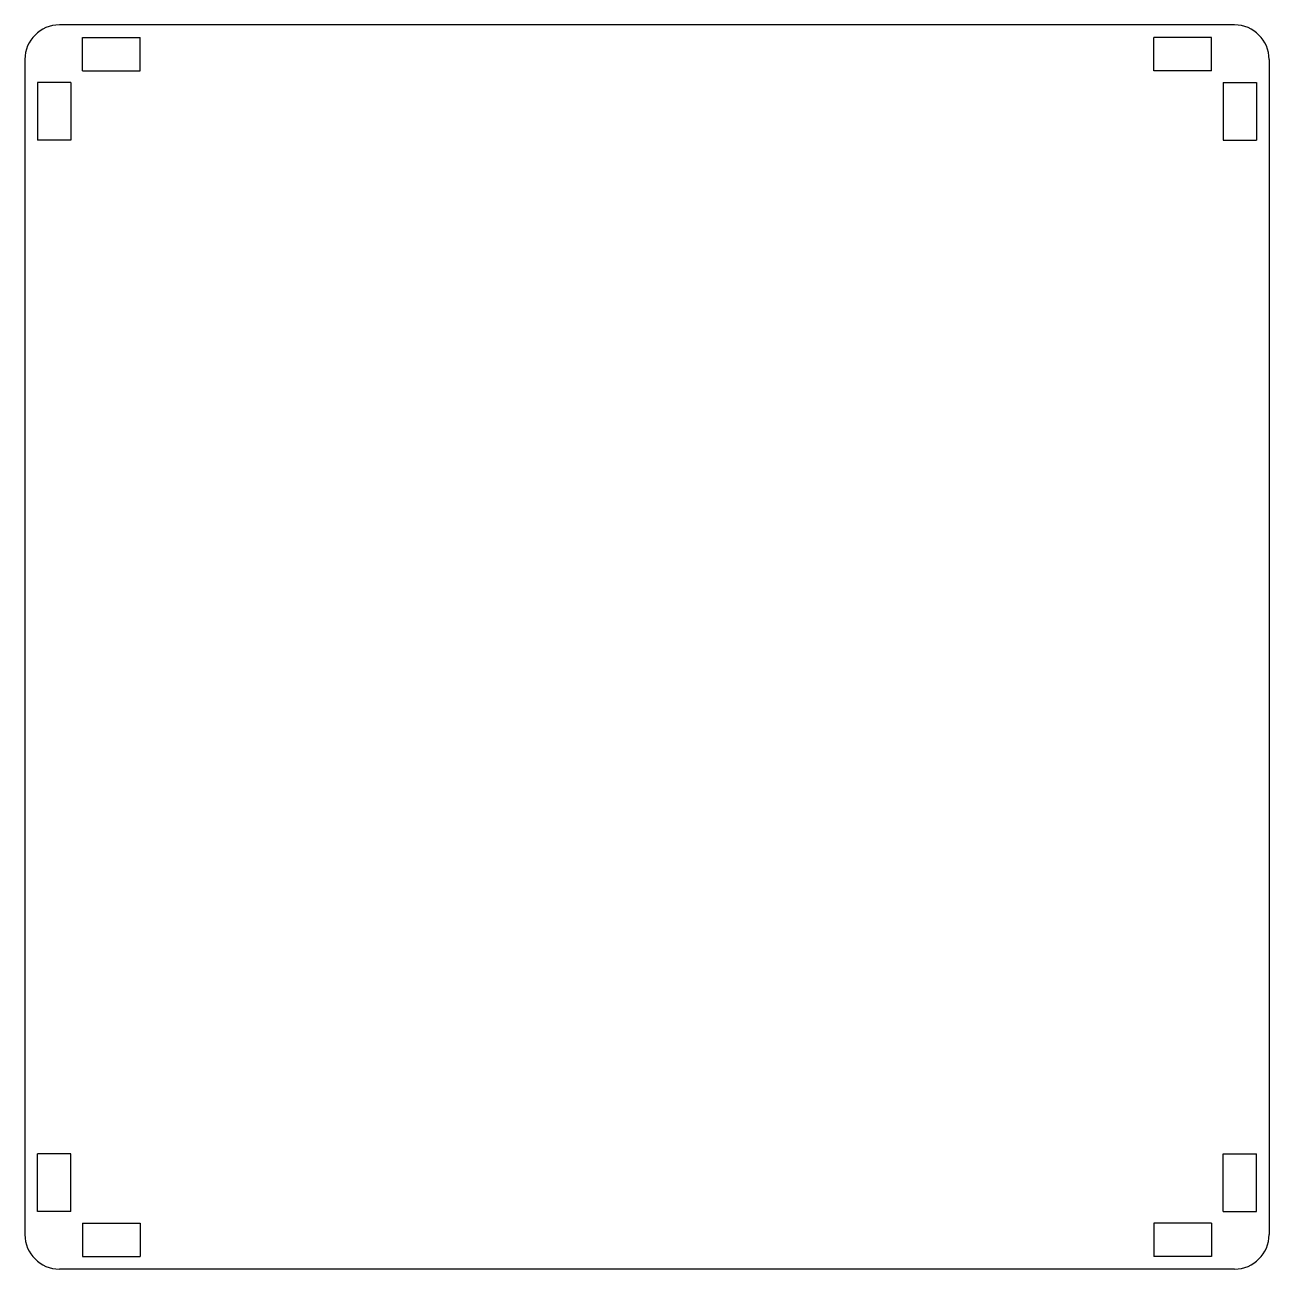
# Model space of a CAD drawing. Header units: millimetres. Extents: x -4 to 104, y -4 to 104.
import ezdxf

# ---------------------------------------------------------------- set-up
doc = ezdxf.new("R2010")
doc.units = ezdxf.units.MM

msp = doc.modelspace()

# ---------------------------------------------------------------- linework, layer by layer
at = {"color": 7, "linetype": 'Continuous', "lineweight": 25}
for p, q in [((101, 104), (-1, 104)), ((1, 100), (1, 102.9)), ((1, 102.9), (6, 102.9)), ((6, 100), (6, 102.9)), ((94, 100), (94, 102.9)), ((99, 102.9), (94, 102.9)), ((99, 100), (99, 102.9)), ((-4, 101), (-4, -1)), ((104, 101), (104, -1)), ((1, 100), (6, 100)), ((99, 100), (94, 100)), ((-2.9, 99), (-2.9, 94)), ((0, 99), (-2.9, 99)), ((0, 99), (0, 94)), ((100, 99), (102.9, 99)), ((100, 99), (100, 94)), ((102.9, 99), (102.9, 94)), ((0, 94), (-2.9, 94)), ((100, 94), (102.9, 94)), ((-2.9, 1), (-2.9, 6)), ((0, 6), (-2.9, 6)), ((0, 1), (0, 6)), ((100, 1), (100, 6)), ((100, 6), (102.9, 6)), ((102.9, 1), (102.9, 6)), ((0, 1), (-2.9, 1)), ((1, 0), (6, 0)), ((1, 0), (1, -2.9)), ((6, 0), (6, -2.9)), ((99, 0), (94, 0)), ((94, 0), (94, -2.9)), ((99, 0), (99, -2.9)), ((100, 1), (102.9, 1)), ((1, -2.9), (6, -2.9)), ((99, -2.9), (94, -2.9)), ((101, -4), (-1, -4))]:
    msp.add_line(p, q, dxfattribs=at)
for centre, start, end in [((-1, 101), 90, 180), ((101, 101), 0, 90), ((-1, -1), 180, 270), ((101, -1), 270, 0)]:
    msp.add_arc(centre, 3, start, end, dxfattribs=at)

doc.saveas('drawing.dxf')
